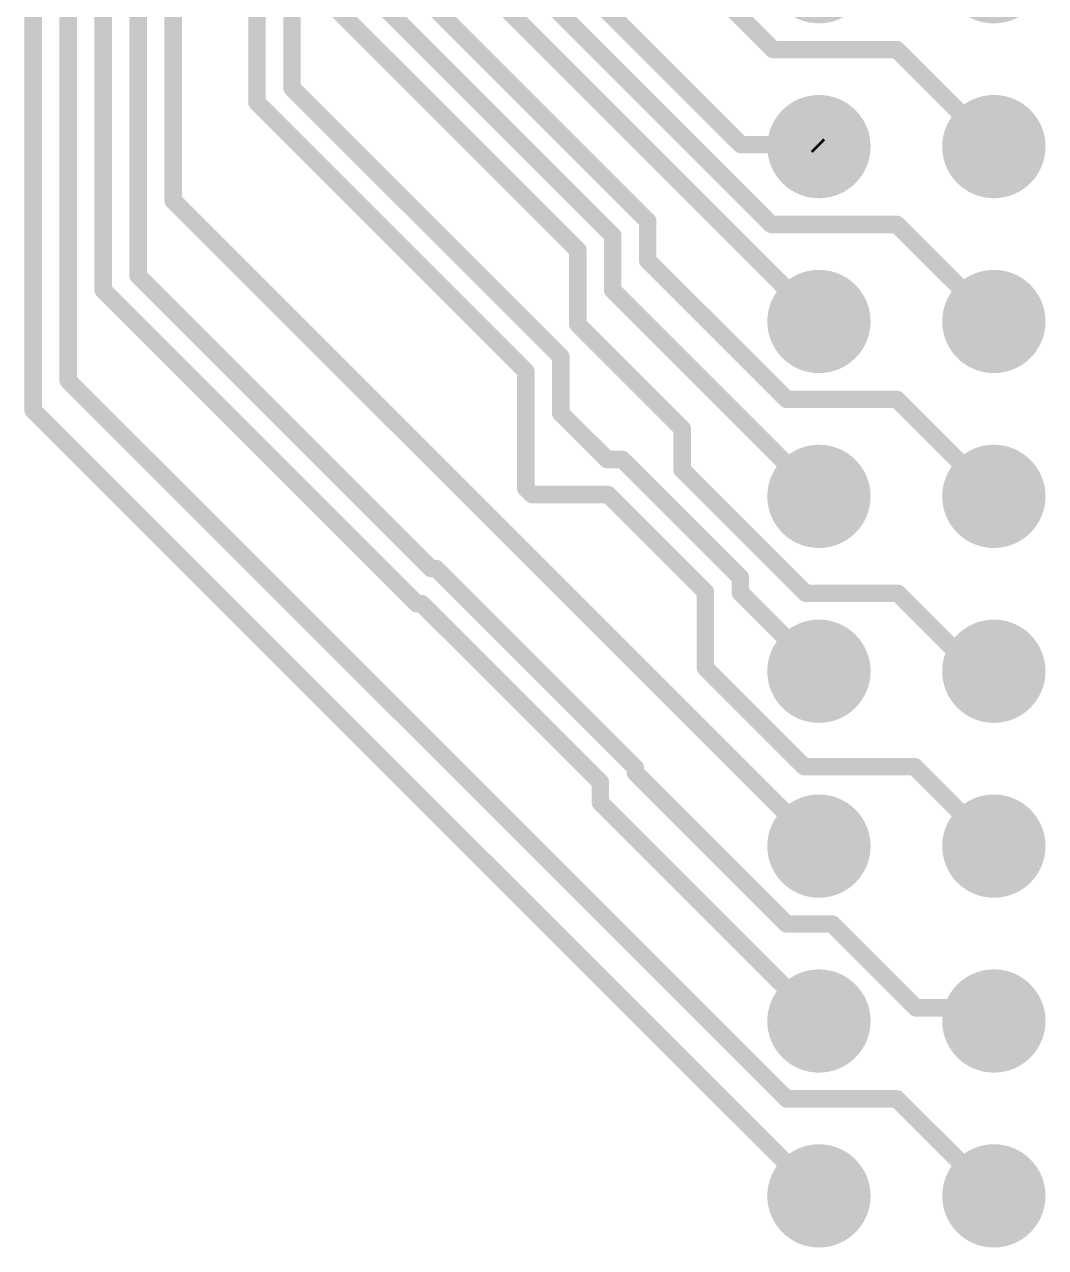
# Model space of a CAD drawing. Header units: inches. Extents: x 2.54 to 5.78, y 1.06 to 9.17.
# Drawn here: x 5.078 to 5.661, y 5.13 to 5.829 of the extents above; entities that cross this region are included whole.
import ezdxf

# ---------------------------------------------------------------- set-up
doc = ezdxf.new("R2010")
doc.units = ezdxf.units.IN
doc.header["$MEASUREMENT"] = 0
for name, color, linetype in [('Multi-Layer', 9, 'Continuous'), ('Pad Holes', 156, 'Continuous'), ('Top Layer', 1, 'Continuous')]:
    doc.layers.add(name, color=color, linetype=linetype)

# ---------------------------------------------------------------- blocks, each defined once
blk = doc.blocks.new('HDR2X20_8')
at = {"layer": 'Multi-Layer'}
h = blk.add_hatch(color=9, dxfattribs=at)
edge = h.paths.add_edge_path()
edge.add_arc((0, 0.1), 0.02953, 0, 360)
h = blk.add_hatch(color=9, dxfattribs=at)
edge = h.paths.add_edge_path()
edge.add_arc((0.1, 0.1), 0.02953, 0, 360)
h = blk.add_hatch(color=9, dxfattribs=at)
edge = h.paths.add_edge_path()
edge.add_arc((0.2, 0.1), 0.02953, 0, 360)
h = blk.add_hatch(color=9, dxfattribs=at)
edge = h.paths.add_edge_path()
edge.add_arc((0.3, 0.1), 0.02953, 0, 360)
h = blk.add_hatch(color=9, dxfattribs=at)
edge = h.paths.add_edge_path()
edge.add_arc((0.4, 0.1), 0.02953, 0, 360)
h = blk.add_hatch(color=9, dxfattribs=at)
edge = h.paths.add_edge_path()
edge.add_arc((0.5, 0.1), 0.02953, 0, 360)
h = blk.add_hatch(color=9, dxfattribs=at)
edge = h.paths.add_edge_path()
edge.add_arc((0.6, 0.1), 0.02953, 0, 360)
h = blk.add_hatch(color=9, dxfattribs=at)
edge = h.paths.add_edge_path()
edge.add_arc((0.7, 0.1), 0.02953, 0, 360)
h = blk.add_hatch(color=9, dxfattribs=at)
edge = h.paths.add_edge_path()
edge.add_arc((0.8, 0.1), 0.02953, 0, 360)
h = blk.add_hatch(color=9, dxfattribs=at)
edge = h.paths.add_edge_path()
edge.add_arc((0.9, 0.1), 0.02953, 0, 360)
h = blk.add_hatch(color=9, dxfattribs=at)
edge = h.paths.add_edge_path()
edge.add_arc((1, 0.1), 0.02953, 0, 360)
h = blk.add_hatch(color=9, dxfattribs=at)
edge = h.paths.add_edge_path()
edge.add_arc((1.1, 0.1), 0.02953, 0, 360)
h = blk.add_hatch(color=9, dxfattribs=at)
edge = h.paths.add_edge_path()
edge.add_arc((1.2, 0.1), 0.02953, 0, 360)
h = blk.add_hatch(color=9, dxfattribs=at)
edge = h.paths.add_edge_path()
edge.add_arc((1.3, 0.1), 0.02953, 0, 360)
h = blk.add_hatch(color=9, dxfattribs=at)
edge = h.paths.add_edge_path()
edge.add_arc((1.4, 0.1), 0.02953, 0, 360)
h = blk.add_hatch(color=9, dxfattribs=at)
edge = h.paths.add_edge_path()
edge.add_arc((1.5, 0.1), 0.02953, 0, 360)
h = blk.add_hatch(color=9, dxfattribs=at)
edge = h.paths.add_edge_path()
edge.add_arc((1.6, 0.1), 0.02953, 0, 360)
h = blk.add_hatch(color=9, dxfattribs=at)
edge = h.paths.add_edge_path()
edge.add_arc((1.7, 0.1), 0.02953, 0, 360)
h = blk.add_hatch(color=9, dxfattribs=at)
edge = h.paths.add_edge_path()
edge.add_arc((1.8, 0.1), 0.02953, 0, 360)
h = blk.add_hatch(color=9, dxfattribs=at)
edge = h.paths.add_edge_path()
edge.add_arc((1.9, 0.1), 0.02953, 0, 360)
blk.add_hatch(color=9, dxfattribs=at).paths.add_polyline_path([(-0.02953, 0.02953), (0.02953, 0.02953), (0.02953, -0.02953), (-0.02953, -0.02953)])
h = blk.add_hatch(color=9, dxfattribs=at)
edge = h.paths.add_edge_path()
edge.add_arc((0.1, 0), 0.02953, 0, 360)
h = blk.add_hatch(color=9, dxfattribs=at)
edge = h.paths.add_edge_path()
edge.add_arc((0.2, 0), 0.02953, 0, 360)
h = blk.add_hatch(color=9, dxfattribs=at)
edge = h.paths.add_edge_path()
edge.add_arc((0.3, 0), 0.02953, 0, 360)
h = blk.add_hatch(color=9, dxfattribs=at)
edge = h.paths.add_edge_path()
edge.add_arc((0.4, 0), 0.02953, 0, 360)
h = blk.add_hatch(color=9, dxfattribs=at)
edge = h.paths.add_edge_path()
edge.add_arc((0.5, 0), 0.02953, 0, 360)
h = blk.add_hatch(color=9, dxfattribs=at)
edge = h.paths.add_edge_path()
edge.add_arc((0.6, 0), 0.02953, 0, 360)
h = blk.add_hatch(color=9, dxfattribs=at)
edge = h.paths.add_edge_path()
edge.add_arc((0.7, 0), 0.02953, 0, 360)
h = blk.add_hatch(color=9, dxfattribs=at)
edge = h.paths.add_edge_path()
edge.add_arc((0.8, 0), 0.02953, 0, 360)
h = blk.add_hatch(color=9, dxfattribs=at)
edge = h.paths.add_edge_path()
edge.add_arc((0.9, 0), 0.02953, 0, 360)
h = blk.add_hatch(color=9, dxfattribs=at)
edge = h.paths.add_edge_path()
edge.add_arc((1, 0), 0.02953, 0, 360)
h = blk.add_hatch(color=9, dxfattribs=at)
edge = h.paths.add_edge_path()
edge.add_arc((1.1, 0), 0.02953, 0, 360)
h = blk.add_hatch(color=9, dxfattribs=at)
edge = h.paths.add_edge_path()
edge.add_arc((1.2, 0), 0.02953, 0, 360)
h = blk.add_hatch(color=9, dxfattribs=at)
edge = h.paths.add_edge_path()
edge.add_arc((1.3, 0), 0.02953, 0, 360)
h = blk.add_hatch(color=9, dxfattribs=at)
edge = h.paths.add_edge_path()
edge.add_arc((1.4, 0), 0.02953, 0, 360)
h = blk.add_hatch(color=9, dxfattribs=at)
edge = h.paths.add_edge_path()
edge.add_arc((1.5, 0), 0.02953, 0, 360)
h = blk.add_hatch(color=9, dxfattribs=at)
edge = h.paths.add_edge_path()
edge.add_arc((1.6, 0), 0.02953, 0, 360)
h = blk.add_hatch(color=9, dxfattribs=at)
edge = h.paths.add_edge_path()
edge.add_arc((1.7, 0), 0.02953, 0, 360)
h = blk.add_hatch(color=9, dxfattribs=at)
edge = h.paths.add_edge_path()
edge.add_arc((1.8, 0), 0.02953, 0, 360)
h = blk.add_hatch(color=9, dxfattribs=at)
edge = h.paths.add_edge_path()
edge.add_arc((1.9, 0), 0.02953, 0, 360)
at = {"layer": 'Pad Holes'}
h = blk.add_hatch(color=7, dxfattribs=at)
edge = h.paths.add_edge_path()
edge.add_arc((0, 0.1), 0.01772, 0, 360)
h = blk.add_hatch(color=7, dxfattribs=at)
edge = h.paths.add_edge_path()
edge.add_arc((0.1, 0.1), 0.01772, 0, 360)
h = blk.add_hatch(color=7, dxfattribs=at)
edge = h.paths.add_edge_path()
edge.add_arc((0.2, 0.1), 0.01772, 0, 360)
h = blk.add_hatch(color=7, dxfattribs=at)
edge = h.paths.add_edge_path()
edge.add_arc((0.3, 0.1), 0.01772, 0, 360)
h = blk.add_hatch(color=7, dxfattribs=at)
edge = h.paths.add_edge_path()
edge.add_arc((0.4, 0.1), 0.01772, 0, 360)
h = blk.add_hatch(color=7, dxfattribs=at)
edge = h.paths.add_edge_path()
edge.add_arc((0.5, 0.1), 0.01772, 0, 360)
h = blk.add_hatch(color=7, dxfattribs=at)
edge = h.paths.add_edge_path()
edge.add_arc((0.6, 0.1), 0.01772, 0, 360)
h = blk.add_hatch(color=7, dxfattribs=at)
edge = h.paths.add_edge_path()
edge.add_arc((0.7, 0.1), 0.01772, 0, 360)
h = blk.add_hatch(color=7, dxfattribs=at)
edge = h.paths.add_edge_path()
edge.add_arc((0.8, 0.1), 0.01772, 0, 360)
h = blk.add_hatch(color=7, dxfattribs=at)
edge = h.paths.add_edge_path()
edge.add_arc((0.9, 0.1), 0.01772, 0, 360)
h = blk.add_hatch(color=7, dxfattribs=at)
edge = h.paths.add_edge_path()
edge.add_arc((1, 0.1), 0.01772, 0, 360)
h = blk.add_hatch(color=7, dxfattribs=at)
edge = h.paths.add_edge_path()
edge.add_arc((1.1, 0.1), 0.01772, 0, 360)
h = blk.add_hatch(color=7, dxfattribs=at)
edge = h.paths.add_edge_path()
edge.add_arc((1.2, 0.1), 0.01772, 0, 360)
h = blk.add_hatch(color=7, dxfattribs=at)
edge = h.paths.add_edge_path()
edge.add_arc((1.3, 0.1), 0.01772, 0, 360)
h = blk.add_hatch(color=7, dxfattribs=at)
edge = h.paths.add_edge_path()
edge.add_arc((1.4, 0.1), 0.01772, 0, 360)
h = blk.add_hatch(color=7, dxfattribs=at)
edge = h.paths.add_edge_path()
edge.add_arc((1.5, 0.1), 0.01772, 0, 360)
h = blk.add_hatch(color=7, dxfattribs=at)
edge = h.paths.add_edge_path()
edge.add_arc((1.6, 0.1), 0.01772, 0, 360)
h = blk.add_hatch(color=7, dxfattribs=at)
edge = h.paths.add_edge_path()
edge.add_arc((1.7, 0.1), 0.01772, 0, 360)
h = blk.add_hatch(color=7, dxfattribs=at)
edge = h.paths.add_edge_path()
edge.add_arc((1.8, 0.1), 0.01772, 0, 360)
h = blk.add_hatch(color=7, dxfattribs=at)
edge = h.paths.add_edge_path()
edge.add_arc((1.9, 0.1), 0.01772, 0, 360)
h = blk.add_hatch(color=7, dxfattribs=at)
edge = h.paths.add_edge_path()
edge.add_arc((0, 0), 0.01772, 0, 360)
h = blk.add_hatch(color=7, dxfattribs=at)
edge = h.paths.add_edge_path()
edge.add_arc((0.1, 0), 0.01772, 0, 360)
h = blk.add_hatch(color=7, dxfattribs=at)
edge = h.paths.add_edge_path()
edge.add_arc((0.2, 0), 0.01772, 0, 360)
h = blk.add_hatch(color=7, dxfattribs=at)
edge = h.paths.add_edge_path()
edge.add_arc((0.3, 0), 0.01772, 0, 360)
h = blk.add_hatch(color=7, dxfattribs=at)
edge = h.paths.add_edge_path()
edge.add_arc((0.4, 0), 0.01772, 0, 360)
h = blk.add_hatch(color=7, dxfattribs=at)
edge = h.paths.add_edge_path()
edge.add_arc((0.5, 0), 0.01772, 0, 360)
h = blk.add_hatch(color=7, dxfattribs=at)
edge = h.paths.add_edge_path()
edge.add_arc((0.6, 0), 0.01772, 0, 360)
h = blk.add_hatch(color=7, dxfattribs=at)
edge = h.paths.add_edge_path()
edge.add_arc((0.7, 0), 0.01772, 0, 360)
h = blk.add_hatch(color=7, dxfattribs=at)
edge = h.paths.add_edge_path()
edge.add_arc((0.8, 0), 0.01772, 0, 360)
h = blk.add_hatch(color=7, dxfattribs=at)
edge = h.paths.add_edge_path()
edge.add_arc((0.9, 0), 0.01772, 0, 360)
h = blk.add_hatch(color=7, dxfattribs=at)
edge = h.paths.add_edge_path()
edge.add_arc((1, 0), 0.01772, 0, 360)
h = blk.add_hatch(color=7, dxfattribs=at)
edge = h.paths.add_edge_path()
edge.add_arc((1.1, 0), 0.01772, 0, 360)
h = blk.add_hatch(color=7, dxfattribs=at)
edge = h.paths.add_edge_path()
edge.add_arc((1.2, 0), 0.01772, 0, 360)
h = blk.add_hatch(color=7, dxfattribs=at)
edge = h.paths.add_edge_path()
edge.add_arc((1.3, 0), 0.01772, 0, 360)
h = blk.add_hatch(color=7, dxfattribs=at)
edge = h.paths.add_edge_path()
edge.add_arc((1.4, 0), 0.01772, 0, 360)
h = blk.add_hatch(color=7, dxfattribs=at)
edge = h.paths.add_edge_path()
edge.add_arc((1.5, 0), 0.01772, 0, 360)
h = blk.add_hatch(color=7, dxfattribs=at)
edge = h.paths.add_edge_path()
edge.add_arc((1.6, 0), 0.01772, 0, 360)
h = blk.add_hatch(color=7, dxfattribs=at)
edge = h.paths.add_edge_path()
edge.add_arc((1.7, 0), 0.01772, 0, 360)
h = blk.add_hatch(color=7, dxfattribs=at)
edge = h.paths.add_edge_path()
edge.add_arc((1.8, 0), 0.01772, 0, 360)
h = blk.add_hatch(color=7, dxfattribs=at)
edge = h.paths.add_edge_path()
edge.add_arc((1.9, 0), 0.01772, 0, 360)
at = {"layer": 'Top Layer'}
h = blk.add_hatch(color=1, dxfattribs=at)
edge = h.paths.add_edge_path()
edge.add_arc((0, 0.1), 0.02953, 0, 360)
h = blk.add_hatch(color=1, dxfattribs=at)
edge = h.paths.add_edge_path()
edge.add_arc((0.1, 0.1), 0.02953, 0, 360)
h = blk.add_hatch(color=1, dxfattribs=at)
edge = h.paths.add_edge_path()
edge.add_arc((0.2, 0.1), 0.02953, 0, 360)
h = blk.add_hatch(color=1, dxfattribs=at)
edge = h.paths.add_edge_path()
edge.add_arc((0.3, 0.1), 0.02953, 0, 360)
h = blk.add_hatch(color=1, dxfattribs=at)
edge = h.paths.add_edge_path()
edge.add_arc((0.4, 0.1), 0.02953, 0, 360)
h = blk.add_hatch(color=1, dxfattribs=at)
edge = h.paths.add_edge_path()
edge.add_arc((0.5, 0.1), 0.02953, 0, 360)
h = blk.add_hatch(color=1, dxfattribs=at)
edge = h.paths.add_edge_path()
edge.add_arc((0.6, 0.1), 0.02953, 0, 360)
h = blk.add_hatch(color=1, dxfattribs=at)
edge = h.paths.add_edge_path()
edge.add_arc((0.7, 0.1), 0.02953, 0, 360)
h = blk.add_hatch(color=1, dxfattribs=at)
edge = h.paths.add_edge_path()
edge.add_arc((0.8, 0.1), 0.02953, 0, 360)
h = blk.add_hatch(color=1, dxfattribs=at)
edge = h.paths.add_edge_path()
edge.add_arc((0.9, 0.1), 0.02953, 0, 360)
h = blk.add_hatch(color=1, dxfattribs=at)
edge = h.paths.add_edge_path()
edge.add_arc((1, 0.1), 0.02953, 0, 360)
h = blk.add_hatch(color=1, dxfattribs=at)
edge = h.paths.add_edge_path()
edge.add_arc((1.1, 0.1), 0.02953, 0, 360)
h = blk.add_hatch(color=1, dxfattribs=at)
edge = h.paths.add_edge_path()
edge.add_arc((1.2, 0.1), 0.02953, 0, 360)
h = blk.add_hatch(color=1, dxfattribs=at)
edge = h.paths.add_edge_path()
edge.add_arc((1.3, 0.1), 0.02953, 0, 360)
h = blk.add_hatch(color=1, dxfattribs=at)
edge = h.paths.add_edge_path()
edge.add_arc((1.4, 0.1), 0.02953, 0, 360)
h = blk.add_hatch(color=1, dxfattribs=at)
edge = h.paths.add_edge_path()
edge.add_arc((1.5, 0.1), 0.02953, 0, 360)
h = blk.add_hatch(color=1, dxfattribs=at)
edge = h.paths.add_edge_path()
edge.add_arc((1.6, 0.1), 0.02953, 0, 360)
h = blk.add_hatch(color=1, dxfattribs=at)
edge = h.paths.add_edge_path()
edge.add_arc((1.7, 0.1), 0.02953, 0, 360)
h = blk.add_hatch(color=1, dxfattribs=at)
edge = h.paths.add_edge_path()
edge.add_arc((1.8, 0.1), 0.02953, 0, 360)
h = blk.add_hatch(color=1, dxfattribs=at)
edge = h.paths.add_edge_path()
edge.add_arc((1.9, 0.1), 0.02953, 0, 360)
blk.add_hatch(color=1, dxfattribs=at).paths.add_polyline_path([(-0.02953, 0.02953), (0.02953, 0.02953), (0.02953, -0.02953), (-0.02953, -0.02953)])
h = blk.add_hatch(color=1, dxfattribs=at)
edge = h.paths.add_edge_path()
edge.add_arc((0.1, 0), 0.02953, 0, 360)
h = blk.add_hatch(color=1, dxfattribs=at)
edge = h.paths.add_edge_path()
edge.add_arc((0.2, 0), 0.02953, 0, 360)
h = blk.add_hatch(color=1, dxfattribs=at)
edge = h.paths.add_edge_path()
edge.add_arc((0.3, 0), 0.02953, 0, 360)
h = blk.add_hatch(color=1, dxfattribs=at)
edge = h.paths.add_edge_path()
edge.add_arc((0.4, 0), 0.02953, 0, 360)
h = blk.add_hatch(color=1, dxfattribs=at)
edge = h.paths.add_edge_path()
edge.add_arc((0.5, 0), 0.02953, 0, 360)
h = blk.add_hatch(color=1, dxfattribs=at)
edge = h.paths.add_edge_path()
edge.add_arc((0.6, 0), 0.02953, 0, 360)
h = blk.add_hatch(color=1, dxfattribs=at)
edge = h.paths.add_edge_path()
edge.add_arc((0.7, 0), 0.02953, 0, 360)
h = blk.add_hatch(color=1, dxfattribs=at)
edge = h.paths.add_edge_path()
edge.add_arc((0.8, 0), 0.02953, 0, 360)
h = blk.add_hatch(color=1, dxfattribs=at)
edge = h.paths.add_edge_path()
edge.add_arc((0.9, 0), 0.02953, 0, 360)
h = blk.add_hatch(color=1, dxfattribs=at)
edge = h.paths.add_edge_path()
edge.add_arc((1, 0), 0.02953, 0, 360)
h = blk.add_hatch(color=1, dxfattribs=at)
edge = h.paths.add_edge_path()
edge.add_arc((1.1, 0), 0.02953, 0, 360)
h = blk.add_hatch(color=1, dxfattribs=at)
edge = h.paths.add_edge_path()
edge.add_arc((1.2, 0), 0.02953, 0, 360)
h = blk.add_hatch(color=1, dxfattribs=at)
edge = h.paths.add_edge_path()
edge.add_arc((1.3, 0), 0.02953, 0, 360)
h = blk.add_hatch(color=1, dxfattribs=at)
edge = h.paths.add_edge_path()
edge.add_arc((1.4, 0), 0.02953, 0, 360)
h = blk.add_hatch(color=1, dxfattribs=at)
edge = h.paths.add_edge_path()
edge.add_arc((1.5, 0), 0.02953, 0, 360)
h = blk.add_hatch(color=1, dxfattribs=at)
edge = h.paths.add_edge_path()
edge.add_arc((1.6, 0), 0.02953, 0, 360)
h = blk.add_hatch(color=1, dxfattribs=at)
edge = h.paths.add_edge_path()
edge.add_arc((1.7, 0), 0.02953, 0, 360)
h = blk.add_hatch(color=1, dxfattribs=at)
edge = h.paths.add_edge_path()
edge.add_arc((1.8, 0), 0.02953, 0, 360)
h = blk.add_hatch(color=1, dxfattribs=at)
edge = h.paths.add_edge_path()
edge.add_arc((1.9, 0), 0.02953, 0, 360)

msp = doc.modelspace()

# ---------------------------------------------------------------- linework, layer by layer
at = {"layer": 'Top Layer'}
for points in [[(5.16272, 5.72862, 0.01, 0.01, 0), (5.16272, 6.07029, 0.01, 0.01, 0)], [(5.14272, 5.68565, 0.01, 0.01, 0), (5.14272, 6.06201, 0.01, 0.01, 0)], [(5.23063, 5.79299, 0.01, 0.01, 0), (5.23063, 6.06473, 0.01, 0.01, 0)], [(5.12272, 5.67737, 0.01, 0.01, 0), (5.12272, 6.05372, 0.01, 0.01, 0)], [(5.21063, 5.78471, 0.01, 0.01, 0), (5.21063, 6.05066, 0.01, 0.01, 0)], [(5.10272, 5.62565, 0.01, 0.01, 0), (5.10272, 6.02681, 0.01, 0.01, 0)], [(5.08272, 5.60862, 0.01, 0.01, 0), (5.08272, 6.01267, 0.01, 0.01, 0)], [(5.38138, 5.93929, 0.01, 0.01, 0), (5.50575, 5.81492, 0.01, 0.01, 0)], [(5.33063, 5.88899, 0.01, 0.01, 0), (5.5047, 5.71492, 0.01, 0.01, 0)], [(5.36138, 5.88653, 0.01, 0.01, 0), (5.48736, 5.76054, 0.01, 0.01, 0)], [(5.31063, 5.88071, 0.01, 0.01, 0), (5.53189, 5.65945, 0.01, 0.01, 0)], [(5.29063, 5.86024, 0.01, 0.01, 0), (5.43402, 5.71685, 0.01, 0.01, 0)], [(5.27063, 5.85195, 0.01, 0.01, 0), (5.41402, 5.70857, 0.01, 0.01, 0)], [(5.25063, 5.84367, 0.01, 0.01, 0), (5.39402, 5.70028, 0.01, 0.01, 0)], [(5.50575, 5.81492, 0.01, 0.01, 0), (5.57642, 5.81492, 0.01, 0.01, 0)], [(5.57642, 5.81492, 0.01, 0.01, 0), (5.63189, 5.75945, 0.01, 0.01, 0)], [(5.23063, 5.79299, 0.01, 0.01, 0), (5.3843, 5.63932, 0.01, 0.01, 0)], [(5.21063, 5.78471, 0.01, 0.01, 0), (5.3643, 5.63103, 0.01, 0.01, 0)], [(5.48736, 5.76054, 0.01, 0.01, 0), (5.53079, 5.76054, 0.01, 0.01, 0)], [(5.53079, 5.76054, 0.01, 0.01, 0), (5.53189, 5.75945, 0.01, 0.01, 0)], [(5.16272, 5.72862, 0.01, 0.01, 0), (5.53189, 5.35945, 0.01, 0.01, 0)], [(5.43402, 5.69435, 0.01, 0.01, 0), (5.43402, 5.71685, 0.01, 0.01, 0)], [(5.5047, 5.71492, 0.01, 0.01, 0), (5.57642, 5.71492, 0.01, 0.01, 0)], [(5.57642, 5.71492, 0.01, 0.01, 0), (5.63189, 5.65945, 0.01, 0.01, 0)], [(5.41402, 5.67732, 0.01, 0.01, 0), (5.41402, 5.70857, 0.01, 0.01, 0)], [(5.39402, 5.65789, 0.01, 0.01, 0), (5.39402, 5.70028, 0.01, 0.01, 0)], [(5.43402, 5.69435, 0.01, 0.01, 0), (5.51345, 5.61492, 0.01, 0.01, 0)], [(5.14272, 5.68565, 0.01, 0.01, 0), (5.31025, 5.51811, 0.01, 0.01, 0)], [(5.12272, 5.67737, 0.01, 0.01, 0), (5.30197, 5.49811, 0.01, 0.01, 0)], [(5.41402, 5.67732, 0.01, 0.01, 0), (5.53189, 5.55945, 0.01, 0.01, 0)], [(5.39402, 5.65789, 0.01, 0.01, 0), (5.45373, 5.59818, 0.01, 0.01, 0)], [(5.3843, 5.60704, 0.01, 0.01, 0), (5.3843, 5.63932, 0.01, 0.01, 0)], [(5.10272, 5.62565, 0.01, 0.01, 0), (5.51345, 5.21492, 0.01, 0.01, 0)], [(5.3643, 5.56406, 0.01, 0.01, 0), (5.3643, 5.63103, 0.01, 0.01, 0)], [(5.51345, 5.61492, 0.01, 0.01, 0), (5.57642, 5.61492, 0.01, 0.01, 0)], [(5.57642, 5.61492, 0.01, 0.01, 0), (5.63189, 5.55945, 0.01, 0.01, 0)], [(5.08272, 5.60862, 0.01, 0.01, 0), (5.53189, 5.15945, 0.01, 0.01, 0)], [(5.3843, 5.60704, 0.01, 0.01, 0), (5.41083, 5.58051, 0.01, 0.01, 0)], [(5.45373, 5.57464, 0.01, 0.01, 0), (5.45373, 5.59818, 0.01, 0.01, 0)], [(5.41083, 5.58051, 0.01, 0.01, 0), (5.41957, 5.58051, 0.01, 0.01, 0)], [(5.41957, 5.58051, 0.01, 0.01, 0), (5.48694, 5.51314, 0.01, 0.01, 0)], [(5.45373, 5.57464, 0.01, 0.01, 0), (5.52439, 5.50398, 0.01, 0.01, 0)], [(5.3643, 5.56406, 0.01, 0.01, 0), (5.36785, 5.56051, 0.01, 0.01, 0)], [(5.36785, 5.56051, 0.01, 0.01, 0), (5.41129, 5.56051, 0.01, 0.01, 0)], [(5.41129, 5.56051, 0.01, 0.01, 0), (5.46694, 5.50486, 0.01, 0.01, 0)], [(5.31025, 5.51811, 0.01, 0.01, 0), (5.31306, 5.51811, 0.01, 0.01, 0)], [(5.31306, 5.51811, 0.01, 0.01, 0), (5.42694, 5.40423, 0.01, 0.01, 0)], [(5.48694, 5.5044, 0.01, 0.01, 0), (5.48694, 5.51314, 0.01, 0.01, 0)], [(5.46694, 5.46143, 0.01, 0.01, 0), (5.46694, 5.50486, 0.01, 0.01, 0)], [(5.48694, 5.5044, 0.01, 0.01, 0), (5.53189, 5.45945, 0.01, 0.01, 0)], [(5.52439, 5.50398, 0.01, 0.01, 0), (5.577, 5.50398, 0.01, 0.01, 0)], [(5.577, 5.50398, 0.01, 0.01, 0), (5.62153, 5.45945, 0.01, 0.01, 0)], [(5.30197, 5.49811, 0.01, 0.01, 0), (5.30478, 5.49811, 0.01, 0.01, 0)], [(5.30478, 5.49811, 0.01, 0.01, 0), (5.40694, 5.39595, 0.01, 0.01, 0)], [(5.46694, 5.46143, 0.01, 0.01, 0), (5.52345, 5.40492, 0.01, 0.01, 0)], [(5.62153, 5.45945, 0.01, 0.01, 0), (5.63189, 5.45945, 0.01, 0.01, 0)], [(5.42694, 5.40143, 0.01, 0.01, 0), (5.42694, 5.40423, 0.01, 0.01, 0)], [(5.42694, 5.40143, 0.01, 0.01, 0), (5.51345, 5.31492, 0.01, 0.01, 0)], [(5.52345, 5.40492, 0.01, 0.01, 0), (5.58642, 5.40492, 0.01, 0.01, 0)], [(5.58642, 5.40492, 0.01, 0.01, 0), (5.63189, 5.35945, 0.01, 0.01, 0)], [(5.40694, 5.3844, 0.01, 0.01, 0), (5.40694, 5.39595, 0.01, 0.01, 0)], [(5.40694, 5.3844, 0.01, 0.01, 0), (5.53189, 5.25945, 0.01, 0.01, 0)], [(5.51345, 5.31492, 0.01, 0.01, 0), (5.53939, 5.31492, 0.01, 0.01, 0)], [(5.53939, 5.31492, 0.01, 0.01, 0), (5.58736, 5.26695, 0.01, 0.01, 0)], [(5.58736, 5.26695, 0.01, 0.01, 0), (5.62439, 5.26695, 0.01, 0.01, 0)], [(5.62439, 5.26695, 0.01, 0.01, 0), (5.63189, 5.25945, 0.01, 0.01, 0)], [(5.51345, 5.21492, 0.01, 0.01, 0), (5.57642, 5.21492, 0.01, 0.01, 0)], [(5.57642, 5.21492, 0.01, 0.01, 0), (5.63189, 5.15945, 0.01, 0.01, 0)]]:
    msp.add_lwpolyline(points, format="xyseb", dxfattribs=at)
for points in [[(5.50325, 5.81492, 0.005, 0.005, 1), (5.50825, 5.81492, 0.005, 0.005, 1)], [(5.50325, 5.81492, 0.005, 0.005, 1), (5.50825, 5.81492, 0.005, 0.005, 1)], [(5.57392, 5.81492, 0.005, 0.005, 1), (5.57892, 5.81492, 0.005, 0.005, 1)], [(5.57392, 5.81492, 0.005, 0.005, 1), (5.57892, 5.81492, 0.005, 0.005, 1)], [(5.22813, 5.79299, 0.005, 0.005, 1), (5.23313, 5.79299, 0.005, 0.005, 1)], [(5.22813, 5.79299, 0.005, 0.005, 1), (5.23313, 5.79299, 0.005, 0.005, 1)], [(5.20813, 5.78471, 0.005, 0.005, 1), (5.21313, 5.78471, 0.005, 0.005, 1)], [(5.20813, 5.78471, 0.005, 0.005, 1), (5.21313, 5.78471, 0.005, 0.005, 1)], [(5.48486, 5.76054, 0.005, 0.005, 1), (5.48986, 5.76054, 0.005, 0.005, 1)], [(5.48486, 5.76054, 0.005, 0.005, 1), (5.48986, 5.76054, 0.005, 0.005, 1)], [(5.52829, 5.76054, 0.005, 0.005, 1), (5.53329, 5.76054, 0.005, 0.005, 1)], [(5.52829, 5.76054, 0.005, 0.005, 1), (5.53329, 5.76054, 0.005, 0.005, 1)], [(5.52939, 5.75945, 0.005, 0.005, 1), (5.53439, 5.75945, 0.005, 0.005, 1)], [(5.62939, 5.75945, 0.005, 0.005, 1), (5.63439, 5.75945, 0.005, 0.005, 1)], [(5.16022, 5.72862, 0.005, 0.005, 1), (5.16522, 5.72862, 0.005, 0.005, 1)], [(5.16022, 5.72862, 0.005, 0.005, 1), (5.16522, 5.72862, 0.005, 0.005, 1)], [(5.43152, 5.71685, 0.005, 0.005, 1), (5.43652, 5.71685, 0.005, 0.005, 1)], [(5.43152, 5.71685, 0.005, 0.005, 1), (5.43652, 5.71685, 0.005, 0.005, 1)], [(5.5022, 5.71492, 0.005, 0.005, 1), (5.5072, 5.71492, 0.005, 0.005, 1)], [(5.5022, 5.71492, 0.005, 0.005, 1), (5.5072, 5.71492, 0.005, 0.005, 1)], [(5.57392, 5.71492, 0.005, 0.005, 1), (5.57892, 5.71492, 0.005, 0.005, 1)], [(5.57392, 5.71492, 0.005, 0.005, 1), (5.57892, 5.71492, 0.005, 0.005, 1)], [(5.41152, 5.70857, 0.005, 0.005, 1), (5.41652, 5.70857, 0.005, 0.005, 1)], [(5.41152, 5.70857, 0.005, 0.005, 1), (5.41652, 5.70857, 0.005, 0.005, 1)], [(5.39152, 5.70028, 0.005, 0.005, 1), (5.39652, 5.70028, 0.005, 0.005, 1)], [(5.39152, 5.70028, 0.005, 0.005, 1), (5.39652, 5.70028, 0.005, 0.005, 1)], [(5.43152, 5.69435, 0.005, 0.005, 1), (5.43652, 5.69435, 0.005, 0.005, 1)], [(5.43152, 5.69435, 0.005, 0.005, 1), (5.43652, 5.69435, 0.005, 0.005, 1)], [(5.14022, 5.68565, 0.005, 0.005, 1), (5.14522, 5.68565, 0.005, 0.005, 1)], [(5.14022, 5.68565, 0.005, 0.005, 1), (5.14522, 5.68565, 0.005, 0.005, 1)], [(5.12022, 5.67737, 0.005, 0.005, 1), (5.12522, 5.67737, 0.005, 0.005, 1)], [(5.12022, 5.67737, 0.005, 0.005, 1), (5.12522, 5.67737, 0.005, 0.005, 1)], [(5.41152, 5.67732, 0.005, 0.005, 1), (5.41652, 5.67732, 0.005, 0.005, 1)], [(5.41152, 5.67732, 0.005, 0.005, 1), (5.41652, 5.67732, 0.005, 0.005, 1)], [(5.39152, 5.65789, 0.005, 0.005, 1), (5.39652, 5.65789, 0.005, 0.005, 1)], [(5.39152, 5.65789, 0.005, 0.005, 1), (5.39652, 5.65789, 0.005, 0.005, 1)], [(5.52939, 5.65945, 0.005, 0.005, 1), (5.53439, 5.65945, 0.005, 0.005, 1)], [(5.62939, 5.65945, 0.005, 0.005, 1), (5.63439, 5.65945, 0.005, 0.005, 1)], [(5.3818, 5.63932, 0.005, 0.005, 1), (5.3868, 5.63932, 0.005, 0.005, 1)], [(5.3818, 5.63932, 0.005, 0.005, 1), (5.3868, 5.63932, 0.005, 0.005, 1)], [(5.10022, 5.62565, 0.005, 0.005, 1), (5.10522, 5.62565, 0.005, 0.005, 1)], [(5.10022, 5.62565, 0.005, 0.005, 1), (5.10522, 5.62565, 0.005, 0.005, 1)], [(5.3618, 5.63103, 0.005, 0.005, 1), (5.3668, 5.63103, 0.005, 0.005, 1)], [(5.3618, 5.63103, 0.005, 0.005, 1), (5.3668, 5.63103, 0.005, 0.005, 1)], [(5.51095, 5.61492, 0.005, 0.005, 1), (5.51595, 5.61492, 0.005, 0.005, 1)], [(5.51095, 5.61492, 0.005, 0.005, 1), (5.51595, 5.61492, 0.005, 0.005, 1)], [(5.57392, 5.61492, 0.005, 0.005, 1), (5.57892, 5.61492, 0.005, 0.005, 1)], [(5.57392, 5.61492, 0.005, 0.005, 1), (5.57892, 5.61492, 0.005, 0.005, 1)], [(5.08022, 5.60862, 0.005, 0.005, 1), (5.08522, 5.60862, 0.005, 0.005, 1)], [(5.08022, 5.60862, 0.005, 0.005, 1), (5.08522, 5.60862, 0.005, 0.005, 1)], [(5.3818, 5.60704, 0.005, 0.005, 1), (5.3868, 5.60704, 0.005, 0.005, 1)], [(5.3818, 5.60704, 0.005, 0.005, 1), (5.3868, 5.60704, 0.005, 0.005, 1)], [(5.45123, 5.59818, 0.005, 0.005, 1), (5.45623, 5.59818, 0.005, 0.005, 1)], [(5.45123, 5.59818, 0.005, 0.005, 1), (5.45623, 5.59818, 0.005, 0.005, 1)], [(5.40833, 5.58051, 0.005, 0.005, 1), (5.41333, 5.58051, 0.005, 0.005, 1)], [(5.40833, 5.58051, 0.005, 0.005, 1), (5.41333, 5.58051, 0.005, 0.005, 1)], [(5.41707, 5.58051, 0.005, 0.005, 1), (5.42207, 5.58051, 0.005, 0.005, 1)], [(5.41707, 5.58051, 0.005, 0.005, 1), (5.42207, 5.58051, 0.005, 0.005, 1)], [(5.45123, 5.57464, 0.005, 0.005, 1), (5.45623, 5.57464, 0.005, 0.005, 1)], [(5.45123, 5.57464, 0.005, 0.005, 1), (5.45623, 5.57464, 0.005, 0.005, 1)], [(5.3618, 5.56406, 0.005, 0.005, 1), (5.3668, 5.56406, 0.005, 0.005, 1)], [(5.3618, 5.56406, 0.005, 0.005, 1), (5.3668, 5.56406, 0.005, 0.005, 1)], [(5.36535, 5.56051, 0.005, 0.005, 1), (5.37035, 5.56051, 0.005, 0.005, 1)], [(5.36535, 5.56051, 0.005, 0.005, 1), (5.37035, 5.56051, 0.005, 0.005, 1)], [(5.40879, 5.56051, 0.005, 0.005, 1), (5.41379, 5.56051, 0.005, 0.005, 1)], [(5.40879, 5.56051, 0.005, 0.005, 1), (5.41379, 5.56051, 0.005, 0.005, 1)], [(5.52939, 5.55945, 0.005, 0.005, 1), (5.53439, 5.55945, 0.005, 0.005, 1)], [(5.62939, 5.55945, 0.005, 0.005, 1), (5.63439, 5.55945, 0.005, 0.005, 1)], [(5.30775, 5.51811, 0.005, 0.005, 1), (5.31275, 5.51811, 0.005, 0.005, 1)], [(5.30775, 5.51811, 0.005, 0.005, 1), (5.31275, 5.51811, 0.005, 0.005, 1)], [(5.31056, 5.51811, 0.005, 0.005, 1), (5.31556, 5.51811, 0.005, 0.005, 1)], [(5.31056, 5.51811, 0.005, 0.005, 1), (5.31556, 5.51811, 0.005, 0.005, 1)], [(5.48444, 5.51314, 0.005, 0.005, 1), (5.48944, 5.51314, 0.005, 0.005, 1)], [(5.48444, 5.51314, 0.005, 0.005, 1), (5.48944, 5.51314, 0.005, 0.005, 1)], [(5.46444, 5.50486, 0.005, 0.005, 1), (5.46944, 5.50486, 0.005, 0.005, 1)], [(5.46444, 5.50486, 0.005, 0.005, 1), (5.46944, 5.50486, 0.005, 0.005, 1)], [(5.48444, 5.5044, 0.005, 0.005, 1), (5.48944, 5.5044, 0.005, 0.005, 1)], [(5.48444, 5.5044, 0.005, 0.005, 1), (5.48944, 5.5044, 0.005, 0.005, 1)], [(5.52189, 5.50398, 0.005, 0.005, 1), (5.52689, 5.50398, 0.005, 0.005, 1)], [(5.52189, 5.50398, 0.005, 0.005, 1), (5.52689, 5.50398, 0.005, 0.005, 1)], [(5.5745, 5.50398, 0.005, 0.005, 1), (5.5795, 5.50398, 0.005, 0.005, 1)], [(5.5745, 5.50398, 0.005, 0.005, 1), (5.5795, 5.50398, 0.005, 0.005, 1)], [(5.29947, 5.49811, 0.005, 0.005, 1), (5.30447, 5.49811, 0.005, 0.005, 1)], [(5.29947, 5.49811, 0.005, 0.005, 1), (5.30447, 5.49811, 0.005, 0.005, 1)], [(5.30228, 5.49811, 0.005, 0.005, 1), (5.30728, 5.49811, 0.005, 0.005, 1)], [(5.30228, 5.49811, 0.005, 0.005, 1), (5.30728, 5.49811, 0.005, 0.005, 1)], [(5.46444, 5.46143, 0.005, 0.005, 1), (5.46944, 5.46143, 0.005, 0.005, 1)], [(5.46444, 5.46143, 0.005, 0.005, 1), (5.46944, 5.46143, 0.005, 0.005, 1)], [(5.52939, 5.45945, 0.005, 0.005, 1), (5.53439, 5.45945, 0.005, 0.005, 1)], [(5.61903, 5.45945, 0.005, 0.005, 1), (5.62403, 5.45945, 0.005, 0.005, 1)], [(5.61903, 5.45945, 0.005, 0.005, 1), (5.62403, 5.45945, 0.005, 0.005, 1)], [(5.62939, 5.45945, 0.005, 0.005, 1), (5.63439, 5.45945, 0.005, 0.005, 1)], [(5.42444, 5.40423, 0.005, 0.005, 1), (5.42944, 5.40423, 0.005, 0.005, 1)], [(5.42444, 5.40423, 0.005, 0.005, 1), (5.42944, 5.40423, 0.005, 0.005, 1)], [(5.42444, 5.40143, 0.005, 0.005, 1), (5.42944, 5.40143, 0.005, 0.005, 1)], [(5.42444, 5.40143, 0.005, 0.005, 1), (5.42944, 5.40143, 0.005, 0.005, 1)], [(5.52095, 5.40492, 0.005, 0.005, 1), (5.52595, 5.40492, 0.005, 0.005, 1)], [(5.52095, 5.40492, 0.005, 0.005, 1), (5.52595, 5.40492, 0.005, 0.005, 1)], [(5.58392, 5.40492, 0.005, 0.005, 1), (5.58892, 5.40492, 0.005, 0.005, 1)], [(5.58392, 5.40492, 0.005, 0.005, 1), (5.58892, 5.40492, 0.005, 0.005, 1)], [(5.40444, 5.39595, 0.005, 0.005, 1), (5.40944, 5.39595, 0.005, 0.005, 1)], [(5.40444, 5.39595, 0.005, 0.005, 1), (5.40944, 5.39595, 0.005, 0.005, 1)], [(5.40444, 5.3844, 0.005, 0.005, 1), (5.40944, 5.3844, 0.005, 0.005, 1)], [(5.40444, 5.3844, 0.005, 0.005, 1), (5.40944, 5.3844, 0.005, 0.005, 1)], [(5.52939, 5.35945, 0.005, 0.005, 1), (5.53439, 5.35945, 0.005, 0.005, 1)], [(5.62939, 5.35945, 0.005, 0.005, 1), (5.63439, 5.35945, 0.005, 0.005, 1)], [(5.51095, 5.31492, 0.005, 0.005, 1), (5.51595, 5.31492, 0.005, 0.005, 1)], [(5.51095, 5.31492, 0.005, 0.005, 1), (5.51595, 5.31492, 0.005, 0.005, 1)], [(5.53689, 5.31492, 0.005, 0.005, 1), (5.54189, 5.31492, 0.005, 0.005, 1)], [(5.53689, 5.31492, 0.005, 0.005, 1), (5.54189, 5.31492, 0.005, 0.005, 1)], [(5.58486, 5.26695, 0.005, 0.005, 1), (5.58986, 5.26695, 0.005, 0.005, 1)], [(5.58486, 5.26695, 0.005, 0.005, 1), (5.58986, 5.26695, 0.005, 0.005, 1)], [(5.62189, 5.26695, 0.005, 0.005, 1), (5.62689, 5.26695, 0.005, 0.005, 1)], [(5.62189, 5.26695, 0.005, 0.005, 1), (5.62689, 5.26695, 0.005, 0.005, 1)], [(5.52939, 5.25945, 0.005, 0.005, 1), (5.53439, 5.25945, 0.005, 0.005, 1)], [(5.62939, 5.25945, 0.005, 0.005, 1), (5.63439, 5.25945, 0.005, 0.005, 1)], [(5.51095, 5.21492, 0.005, 0.005, 1), (5.51595, 5.21492, 0.005, 0.005, 1)], [(5.51095, 5.21492, 0.005, 0.005, 1), (5.51595, 5.21492, 0.005, 0.005, 1)], [(5.57392, 5.21492, 0.005, 0.005, 1), (5.57892, 5.21492, 0.005, 0.005, 1)], [(5.57392, 5.21492, 0.005, 0.005, 1), (5.57892, 5.21492, 0.005, 0.005, 1)], [(5.52939, 5.15945, 0.005, 0.005, 1), (5.53439, 5.15945, 0.005, 0.005, 1)], [(5.62939, 5.15945, 0.005, 0.005, 1), (5.63439, 5.15945, 0.005, 0.005, 1)]]:
    msp.add_lwpolyline(points, format="xyseb", close=True, dxfattribs=at)

# ---------------------------------------------------------------- block references
at = {"rotation": 270}
msp.add_blockref('HDR2X20_8', (5.53189, 7.05945), dxfattribs=at)

doc.saveas('drawing.dxf')
